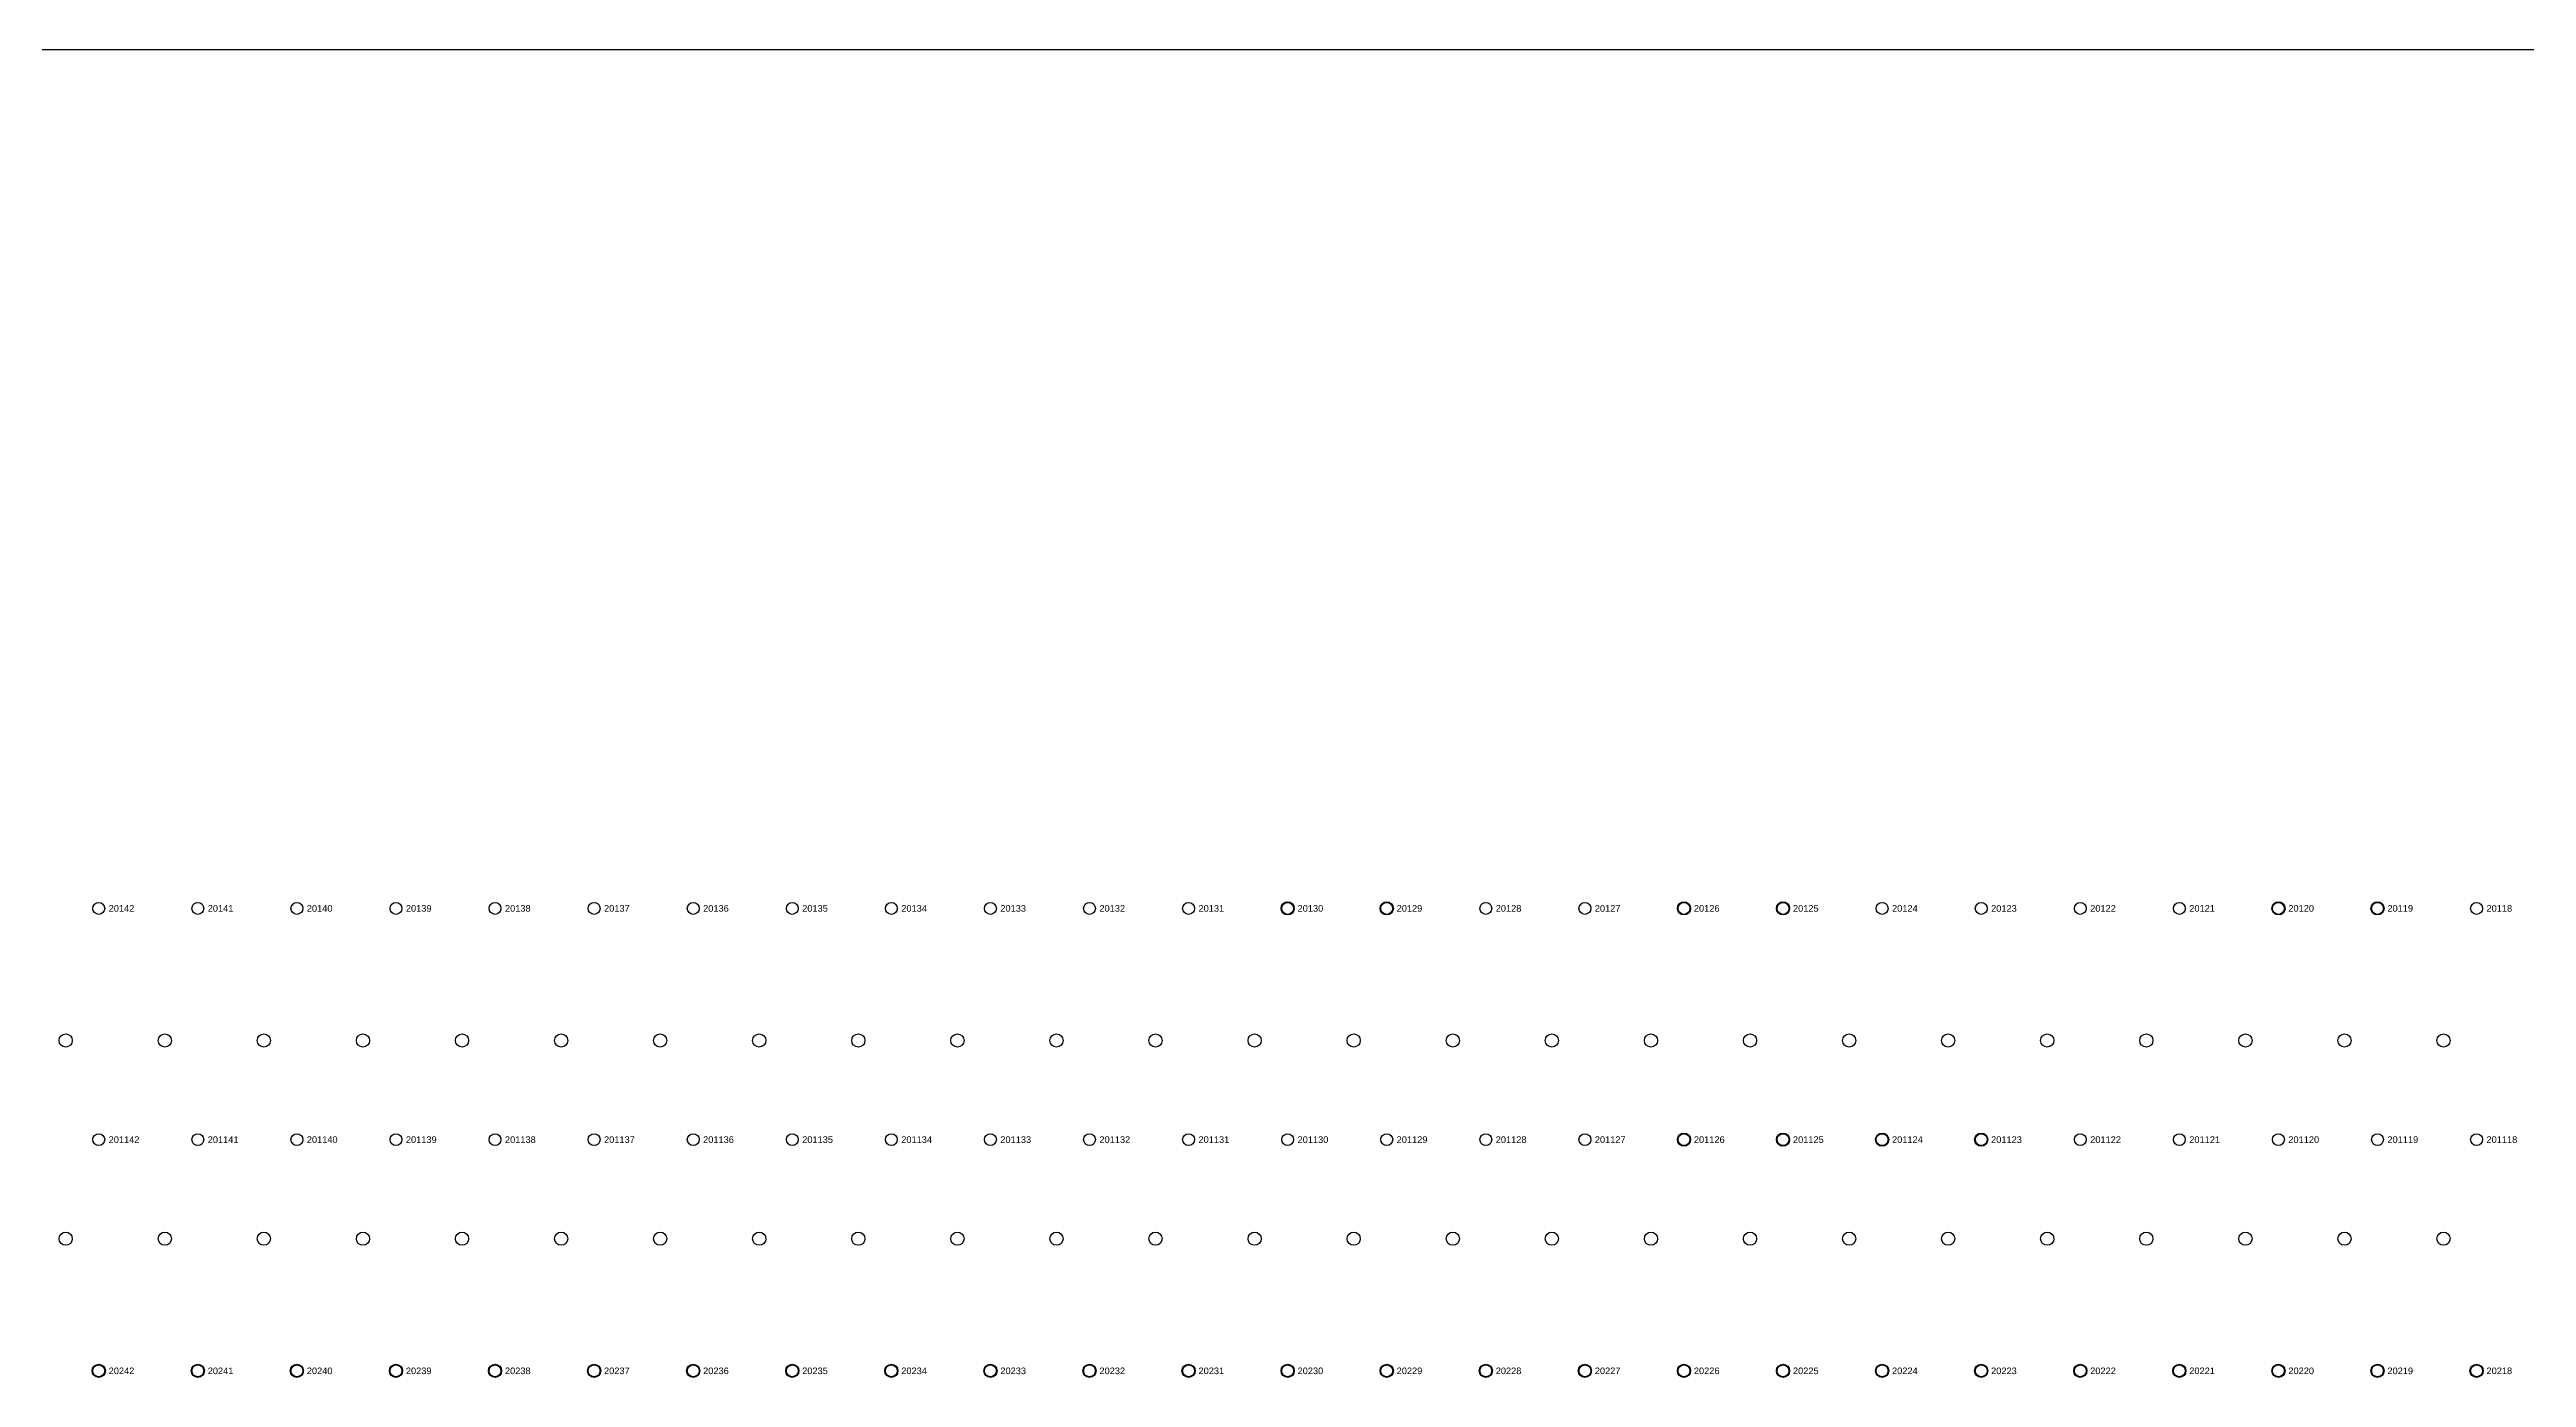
# Model space of a CAD drawing. Extents: x -5 to 376, y -217 to 241.
# Drawn here: x 185.1 to 280.3, y 189.5 to 240.6 of the extents above; entities that cross this region are included whole.
import ezdxf

# ---------------------------------------------------------------- set-up
doc = ezdxf.new("R2010")
doc.units = 0
for name, color, linetype in [('FIXTURE_INTERFACE_PIN', 4, 'CONTINUOUS'), ('FIXTURE_OUTLINE', 144, 'CONTINUOUS'), ('GROUND_INTERFACE_PIN', 6, 'CONTINUOUS'), ('TESTER_INTERFACE_PIN', 144, 'CONTINUOUS'), ('TESTER_INTERFACE_PIN_LABEL', 144, 'CONTINUOUS'), ('TRANSFER_PROBES', 2, 'CONTINUOUS')]:
    doc.layers.add(name, color=color, linetype=linetype)
doc.styles.get("Standard").update_dxf_attribs({"font": 'arial.ttf'})

msp = doc.modelspace()

# ---------------------------------------------------------------- linework, layer by layer
at = {"layer": 'FIXTURE_INTERFACE_PIN'}
for centre in [(232.69194, 207.5815), (236.50194, 207.5815), (247.93194, 207.5815), (251.74194, 207.5815), (270.79194, 207.5815), (274.60194, 207.5815), (247.93194, 198.6915), (251.74194, 198.6915), (255.55194, 198.6915), (259.36194, 198.6915), (186.97194, 189.8015), (190.78194, 189.8015), (202.21194, 189.8015), (206.02194, 189.8015), (209.83194, 189.8015), (213.64194, 189.8015), (217.45194, 189.8015), (221.26194, 189.8015), (225.07194, 189.8015), (228.88194, 189.8015), (232.69194, 189.8015), (236.50194, 189.8015), (240.31194, 189.8015), (244.12194, 189.8015), (247.93194, 189.8015), (251.74194, 189.8015), (255.55194, 189.8015), (259.36194, 189.8015), (263.17194, 189.8015), (266.98194, 189.8015), (278.41194, 189.8015)]:
    msp.add_circle(centre, 0.254, dxfattribs=at)
at = {"layer": 'FIXTURE_OUTLINE'}
msp.add_line((-4.79806, 240.6015), (376.20194, 240.6015), dxfattribs=at)
at = {"layer": 'GROUND_INTERFACE_PIN'}
for centre in [(194.59194, 189.8015), (198.40194, 189.8015), (270.79194, 189.8015), (274.60194, 189.8015)]:
    msp.add_circle(centre, 0.254, dxfattribs=at)
at = {"layer": 'TESTER_INTERFACE_PIN'}
for centre in [(186.97194, 207.5815), (190.78194, 207.5815), (194.59194, 207.5815), (198.40194, 207.5815), (202.21194, 207.5815), (206.02194, 207.5815), (209.83194, 207.5815), (213.64194, 207.5815), (217.45194, 207.5815), (221.26194, 207.5815), (225.07194, 207.5815), (228.88194, 207.5815), (232.69194, 207.5815), (236.50194, 207.5815), (240.31194, 207.5815), (244.12194, 207.5815), (247.93194, 207.5815), (251.74194, 207.5815), (255.55194, 207.5815), (259.36194, 207.5815), (263.17194, 207.5815), (266.98194, 207.5815), (270.79194, 207.5815), (274.60194, 207.5815), (278.41194, 207.5815), (186.97194, 198.6915), (190.78194, 198.6915), (194.59194, 198.6915), (198.40194, 198.6915), (202.21194, 198.6915), (206.02194, 198.6915), (209.83194, 198.6915), (213.64194, 198.6915), (217.45194, 198.6915), (221.26194, 198.6915), (225.07194, 198.6915), (228.88194, 198.6915), (232.69194, 198.6915), (236.50194, 198.6915), (240.31194, 198.6915), (244.12194, 198.6915), (247.93194, 198.6915), (251.74194, 198.6915), (255.55194, 198.6915), (259.36194, 198.6915), (263.17194, 198.6915), (266.98194, 198.6915), (270.79194, 198.6915), (274.60194, 198.6915), (278.41194, 198.6915), (186.97194, 189.8015), (190.78194, 189.8015), (194.59194, 189.8015), (198.40194, 189.8015), (202.21194, 189.8015), (206.02194, 189.8015), (209.83194, 189.8015), (213.64194, 189.8015), (217.45194, 189.8015), (221.26194, 189.8015), (225.07194, 189.8015), (228.88194, 189.8015), (232.69194, 189.8015), (236.50194, 189.8015), (240.31194, 189.8015), (244.12194, 189.8015), (247.93194, 189.8015), (251.74194, 189.8015), (255.55194, 189.8015), (259.36194, 189.8015), (263.17194, 189.8015), (266.98194, 189.8015), (270.79194, 189.8015), (274.60194, 189.8015), (278.41194, 189.8015)]:
    msp.add_circle(centre, 0.2286, dxfattribs=at)
at = {"layer": 'TRANSFER_PROBES'}
for centre in [(185.70194, 202.5015), (189.51194, 202.5015), (193.32194, 202.5015), (197.13194, 202.5015), (200.94194, 202.5015), (204.75194, 202.5015), (208.56194, 202.5015), (212.37194, 202.5015), (216.18194, 202.5015), (219.99194, 202.5015), (223.80194, 202.5015), (227.61194, 202.5015), (231.42194, 202.5015), (235.23194, 202.5015), (239.04194, 202.5015), (242.85194, 202.5015), (246.66194, 202.5015), (250.47194, 202.5015), (254.28194, 202.5015), (258.09194, 202.5015), (261.90194, 202.5015), (265.71194, 202.5015), (269.52194, 202.5015), (273.33194, 202.5015), (277.14194, 202.5015), (185.70194, 194.8815), (189.51194, 194.8815), (193.32194, 194.8815), (197.13194, 194.8815), (200.94194, 194.8815), (204.75194, 194.8815), (208.56194, 194.8815), (212.37194, 194.8815), (216.18194, 194.8815), (219.99194, 194.8815), (223.80194, 194.8815), (227.61194, 194.8815), (231.42194, 194.8815), (235.23194, 194.8815), (239.04194, 194.8815), (242.85194, 194.8815), (246.66194, 194.8815), (250.47194, 194.8815), (254.28194, 194.8815), (258.09194, 194.8815), (261.90194, 194.8815), (265.71194, 194.8815), (269.52194, 194.8815), (273.33194, 194.8815), (277.14194, 194.8815)]:
    msp.add_circle(centre, 0.254, dxfattribs=at)

# ---------------------------------------------------------------- texts
at = {"layer": 'TESTER_INTERFACE_PIN_LABEL'}
for s, p in [('20142', (187.35294, 207.4545)), ('20141', (191.16294, 207.4545)), ('20140', (194.97294, 207.4545)), ('20139', (198.78294, 207.4545)), ('20138', (202.59294, 207.4545)), ('20137', (206.40294, 207.4545)), ('20136', (210.21294, 207.4545)), ('20135', (214.02294, 207.4545)), ('20134', (217.83294, 207.4545)), ('20133', (221.64294, 207.4545)), ('20132', (225.45294, 207.4545)), ('20131', (229.26294, 207.4545)), ('20130', (233.07294, 207.4545)), ('20129', (236.88294, 207.4545)), ('20128', (240.69294, 207.4545)), ('20127', (244.50294, 207.4545)), ('20126', (248.31294, 207.4545)), ('20125', (252.12294, 207.4545)), ('20124', (255.93294, 207.4545)), ('20123', (259.74294, 207.4545)), ('20122', (263.55294, 207.4545)), ('20121', (267.36294, 207.4545)), ('20120', (271.17294, 207.4545)), ('20119', (274.98294, 207.4545)), ('20118', (278.79294, 207.4545)), ('201142', (187.35294, 198.5645)), ('201141', (191.16294, 198.5645)), ('201140', (194.97294, 198.5645)), ('201139', (198.78294, 198.5645)), ('201138', (202.59294, 198.5645)), ('201137', (206.40294, 198.5645)), ('201136', (210.21294, 198.5645)), ('201135', (214.02294, 198.5645)), ('201134', (217.83294, 198.5645)), ('201133', (221.64294, 198.5645)), ('201132', (225.45294, 198.5645)), ('201131', (229.26294, 198.5645)), ('201130', (233.07294, 198.5645)), ('201129', (236.88294, 198.5645)), ('201128', (240.69294, 198.5645)), ('201127', (244.50294, 198.5645)), ('201126', (248.31294, 198.5645)), ('201125', (252.12294, 198.5645)), ('201124', (255.93294, 198.5645)), ('201123', (259.74294, 198.5645)), ('201122', (263.55294, 198.5645)), ('201121', (267.36294, 198.5645)), ('201120', (271.17294, 198.5645)), ('201119', (274.98294, 198.5645)), ('201118', (278.79294, 198.5645)), ('20242', (187.35294, 189.6745)), ('20241', (191.16294, 189.6745)), ('20240', (194.97294, 189.6745)), ('20239', (198.78294, 189.6745)), ('20238', (202.59294, 189.6745)), ('20237', (206.40294, 189.6745)), ('20236', (210.21294, 189.6745)), ('20235', (214.02294, 189.6745)), ('20234', (217.83294, 189.6745)), ('20233', (221.64294, 189.6745)), ('20232', (225.45294, 189.6745)), ('20231', (229.26294, 189.6745)), ('20230', (233.07294, 189.6745)), ('20229', (236.88294, 189.6745)), ('20228', (240.69294, 189.6745)), ('20227', (244.50294, 189.6745)), ('20226', (248.31294, 189.6745)), ('20225', (252.12294, 189.6745)), ('20224', (255.93294, 189.6745)), ('20223', (259.74294, 189.6745)), ('20222', (263.55294, 189.6745)), ('20221', (267.36294, 189.6745)), ('20220', (271.17294, 189.6745)), ('20219', (274.98294, 189.6745)), ('20218', (278.79294, 189.6745))]:
    msp.add_text(s, height=0.254, dxfattribs=at).set_placement(p)

doc.saveas('drawing.dxf')
